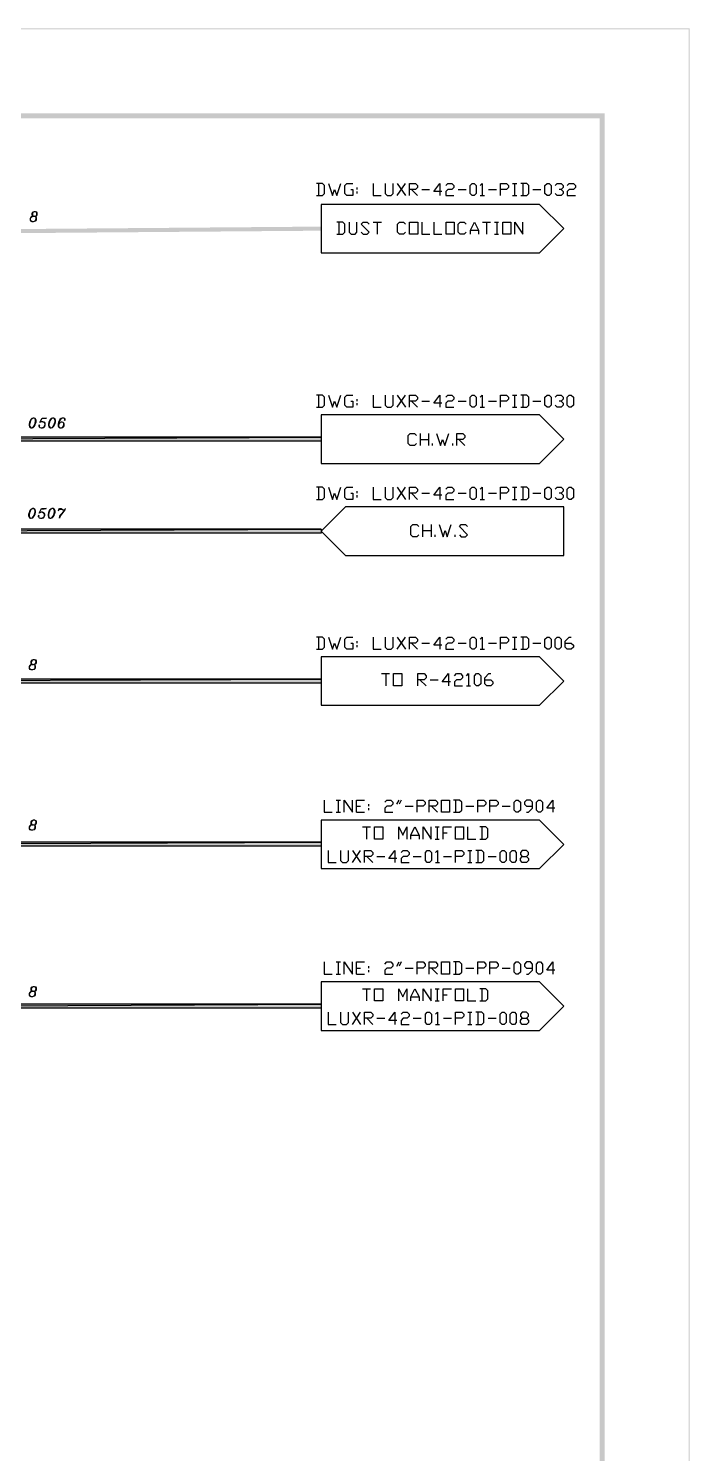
# Model space of a CAD drawing. Header units: inches. Extents: x 1 to 908, y 1 to 642.
# Drawn here: x 744.7 to 908.1, y 290 to 642.1 of the extents above; entities that cross this region are included whole.
import ezdxf

# ---------------------------------------------------------------- set-up
doc = ezdxf.new("R2010")
doc.units = ezdxf.units.IN
doc.header["$MEASUREMENT"] = 0
doc.layers.add('PDF_Geometry', color=7, linetype='Continuous')
doc.layers.add('PDF_Solid Fills', color=30, linetype='Continuous')

msp = doc.modelspace()

# ---------------------------------------------------------------- hatches: boundary and pattern name
at = {"layer": 'PDF_Solid Fills', "transparency": 33554559}
h = msp.add_hatch(color=7, dxfattribs=at)
h.paths.add_polyline_path([(0.77, 642.15), (0.96, 641.95), (908.12, 642.15)])
h.paths.add_polyline_path([(0.96, 641.95), (908.12, 642.15), (908.12, 641.95)])
h = msp.add_hatch(color=7, dxfattribs=at)
h.paths.add_polyline_path([(907.93, 642.15), (907.93, 0.73), (908.12, 642.15)])
h.paths.add_polyline_path([(907.93, 0.73), (908.12, 642.15), (908.12, 0.54)])
h = msp.add_hatch(color=7, dxfattribs=at)
h.paths.add_polyline_path([(886.53, 21.48), (886.53, 22.77), (21.7, 21.48)])
h.paths.add_polyline_path([(886.53, 22.77), (21.7, 21.48), (23, 22.77)])
h.paths.add_polyline_path([(21.7, 21.48), (23, 22.77), (21.7, 621.21)])
h.paths.add_polyline_path([(23, 22.77), (21.7, 621.21), (23, 619.92)])
h.paths.add_polyline_path([(21.7, 621.21), (23, 619.92), (887.18, 621.21)])
h.paths.add_polyline_path([(23, 619.92), (887.18, 621.21), (885.89, 619.92)])
h.paths.add_polyline_path([(887.18, 621.21), (885.89, 619.92), (887.18, 22.12)])
h.paths.add_polyline_path([(885.89, 619.92), (887.18, 22.12), (885.89, 22.12)])
h = msp.add_hatch(color=40, dxfattribs=at)
h.paths.add_polyline_path([(405.5, 589.85), (405.53, 588.85), (817.02, 593.19)])
h.paths.add_polyline_path([(405.53, 588.85), (817.02, 593.19), (817.02, 592.18)])
h = msp.add_hatch(color=40, dxfattribs=at)
h.paths.add_polyline_path([(603.06, 541.18), (603.06, 540.18), (817.06, 541.18)])
h.paths.add_polyline_path([(603.06, 540.18), (817.06, 541.18), (817.06, 540.18)])
h = msp.add_hatch(color=40, dxfattribs=at)
h.paths.add_polyline_path([(599.04, 518.4), (599.04, 517.4), (817.06, 518.4)])
h.paths.add_polyline_path([(599.04, 517.4), (817.06, 518.4), (817.06, 517.4)])
h = msp.add_hatch(color=256, dxfattribs=at)
h.paths.add_polyline_path([(549.18, 481.38), (549.18, 480.38), (817.06, 481.38)])
h.paths.add_polyline_path([(549.18, 480.38), (817.06, 481.38), (817.06, 480.38)])
h = msp.add_hatch(color=256, dxfattribs=at)
h.paths.add_polyline_path([(589.17, 441.03), (589.17, 440.03), (817.06, 441.03)])
h.paths.add_polyline_path([(589.17, 440.03), (817.06, 441.03), (817.06, 440.03)])
h = msp.add_hatch(color=256, dxfattribs=at)
h.paths.add_polyline_path([(629.17, 401.03), (629.17, 400.03), (817.06, 401.03)])
h.paths.add_polyline_path([(629.17, 400.03), (817.06, 401.03), (817.06, 400.03)])

# ---------------------------------------------------------------- linework, layer by layer
at = {"layer": 'PDF_Geometry', "lineweight": 25}
for points in [[(815.89, 600.86), (817.41, 600.86), (817.9, 601.34), (817.9, 603.35), (817.41, 603.87), (815.89, 603.87)], [(816.41, 603.87), (816.41, 600.86)], [(818.9, 603.87), (819.9, 600.86), (820.39, 602.35), (820.91, 600.86), (821.91, 603.87)], [(824.4, 602.35), (824.89, 602.35), (824.89, 600.86), (823.4, 600.86), (822.91, 601.34), (822.91, 603.35), (823.4, 603.87), (824.89, 603.87)], [(825.89, 602.86), (825.89, 602.35)], [(829.9, 603.87), (829.9, 600.86), (831.91, 600.86)], [(832.91, 603.87), (832.91, 601.34), (833.4, 600.86), (834.4, 600.86), (834.89, 601.34), (834.89, 603.87)], [(835.89, 600.86), (837.9, 603.87)], [(835.89, 603.87), (837.9, 600.86)], [(838.9, 600.86), (838.9, 603.87), (840.39, 603.87), (840.91, 603.35), (840.91, 602.86), (840.39, 602.35), (838.9, 602.35)], [(839.39, 602.35), (840.91, 600.86)], [(841.91, 602.35), (843.88, 602.35)], [(846.89, 601.86), (844.89, 601.86), (846.41, 603.87), (846.41, 600.86)], [(847.9, 603.35), (848.41, 603.87), (849.39, 603.87), (849.9, 603.35), (849.9, 602.86), (849.39, 602.35), (848.41, 602.35), (847.9, 601.86), (847.9, 600.86), (849.9, 600.86)], [(850.91, 602.35), (852.91, 602.35)], [(854.4, 600.86), (853.92, 601.34), (853.92, 603.35), (854.4, 603.87), (854.89, 603.87), (855.4, 603.35), (855.4, 601.34), (854.89, 600.86), (854.4, 600.86)], [(856.41, 603.35), (856.89, 603.87), (856.89, 600.86)], [(858.41, 602.35), (860.39, 602.35)], [(861.39, 600.86), (861.39, 603.87), (862.91, 603.87), (863.4, 603.35), (863.4, 602.86), (862.91, 602.35), (861.39, 602.35)], [(864.4, 603.87), (865.4, 603.87)], [(864.89, 603.87), (864.89, 600.86)], [(866.41, 600.86), (867.9, 600.86), (868.41, 601.34), (868.41, 603.35), (867.9, 603.87), (866.41, 603.87)], [(866.89, 603.87), (866.89, 600.86)], [(869.42, 602.35), (871.39, 602.35)], [(872.91, 600.86), (872.39, 601.34), (872.39, 603.35), (872.91, 603.87), (873.4, 603.87), (873.91, 603.35), (873.91, 601.34), (873.4, 600.86), (872.91, 600.86)], [(874.89, 603.35), (875.4, 603.87), (876.41, 603.87), (876.89, 603.35), (876.89, 602.86), (876.41, 602.35), (875.89, 602.35)], [(876.41, 602.35), (876.89, 601.86), (876.89, 601.34), (876.41, 600.86), (875.4, 600.86), (874.89, 601.34)], [(877.89, 603.35), (878.41, 603.87), (879.42, 603.87), (879.9, 603.35), (879.9, 602.86), (879.42, 602.35), (878.41, 602.35), (877.89, 601.86), (877.89, 600.86), (879.9, 600.86)], [(825.89, 601.86), (825.89, 601.34)], [(856.41, 600.86), (857.41, 600.86)], [(864.4, 600.86), (865.4, 600.86)], [(745.54, 594.48), (745.31, 594.58), (745.18, 594.81), (745.18, 595.16), (745.31, 595.39), (745.54, 595.61), (745.9, 595.74), (745.41, 595.61), (745.18, 595.39), (745.09, 595.16), (745.09, 594.81), (745.18, 594.58), (745.54, 594.48), (745.99, 594.48), (746.45, 594.58), (746.58, 594.71), (746.67, 594.94), (746.67, 595.26), (746.58, 595.49), (746.45, 595.61), (746.22, 595.74), (746.58, 595.84), (746.67, 595.97), (746.8, 596.2), (746.8, 596.52), (746.67, 596.75), (746.45, 596.88)], [(746.12, 596.88), (745.77, 596.75), (745.67, 596.65), (745.54, 596.42), (745.54, 596.07), (745.67, 595.84), (745.9, 595.74), (746.22, 595.74), (746.67, 595.84), (746.8, 595.97), (746.9, 596.2), (746.9, 596.52), (746.8, 596.75), (746.45, 596.88), (746.12, 596.88), (745.9, 596.75), (745.77, 596.65), (745.67, 596.42), (745.67, 596.07), (745.77, 595.84), (745.9, 595.74)], [(745.99, 594.48), (746.35, 594.58), (746.45, 594.71), (746.58, 594.94), (746.58, 595.39)], [(820.94, 591.31), (822.43, 591.31), (822.95, 591.83), (822.95, 593.8), (822.43, 594.32), (820.94, 594.32)], [(821.43, 594.32), (821.43, 591.31)], [(823.95, 594.32), (823.95, 591.83), (824.44, 591.31), (825.44, 591.31), (825.92, 591.83), (825.92, 594.32)], [(826.93, 591.83), (827.44, 591.31), (828.45, 591.31), (828.93, 591.83), (826.93, 593.8), (827.44, 594.32), (828.45, 594.32), (828.93, 593.8)], [(829.94, 594.32), (831.94, 594.32)], [(830.94, 594.32), (830.94, 591.31)], [(837.93, 591.83), (837.44, 591.31), (836.44, 591.31), (835.96, 591.83), (835.96, 593.8), (836.44, 594.32), (837.44, 594.32), (837.93, 593.8)], [(838.93, 591.31), (838.93, 594.32), (840.94, 594.32), (840.94, 591.31), (838.93, 591.31)], [(841.94, 594.32), (841.94, 591.31), (843.95, 591.31)], [(844.95, 594.32), (844.95, 591.31), (846.93, 591.31)], [(847.93, 591.31), (847.93, 594.32), (849.94, 594.32), (849.94, 591.31), (847.93, 591.31)], [(852.94, 591.83), (852.43, 591.31), (851.46, 591.31), (850.94, 591.83), (850.94, 593.8), (851.46, 594.32), (852.43, 594.32), (852.94, 593.8)], [(853.95, 591.31), (853.95, 592.31), (854.95, 594.32), (855.95, 592.31), (855.95, 591.31)], [(853.95, 592.31), (855.95, 592.31)], [(856.92, 594.32), (858.93, 594.32)], [(857.93, 594.32), (857.93, 591.31)], [(859.93, 594.32), (860.94, 594.32)], [(860.45, 594.32), (860.45, 591.31)], [(861.94, 591.31), (861.94, 594.32), (863.95, 594.32), (863.95, 591.31), (861.94, 591.31)], [(864.95, 591.31), (864.95, 594.32), (866.92, 591.31), (866.92, 594.32)], [(859.93, 591.31), (860.94, 591.31)], [(815.89, 548.56), (817.41, 548.56), (817.9, 549.05), (817.9, 551.05), (817.41, 551.54), (815.89, 551.54)], [(816.41, 551.54), (816.41, 548.56)], [(818.9, 551.54), (819.9, 548.56), (820.39, 550.05), (820.91, 548.56), (821.91, 551.54)], [(824.4, 550.05), (824.89, 550.05), (824.89, 548.56), (823.4, 548.56), (822.91, 549.05), (822.91, 551.05), (823.4, 551.54), (824.89, 551.54)], [(825.89, 550.57), (825.89, 550.05)], [(825.89, 549.57), (825.89, 549.05)], [(829.9, 551.54), (829.9, 548.56), (831.91, 548.56)], [(832.91, 551.54), (832.91, 549.05), (833.4, 548.56), (834.4, 548.56), (834.89, 549.05), (834.89, 551.54)], [(835.89, 548.56), (837.9, 551.54)], [(835.89, 551.54), (837.9, 548.56)], [(838.9, 548.56), (838.9, 551.54), (840.39, 551.54), (840.91, 551.05), (840.91, 550.57), (840.39, 550.05), (838.9, 550.05)], [(839.39, 550.05), (840.91, 548.56)], [(841.91, 550.05), (843.88, 550.05)], [(846.89, 549.57), (844.89, 549.57), (846.41, 551.54), (846.41, 548.56)], [(847.9, 551.05), (848.41, 551.54), (849.39, 551.54), (849.9, 551.05), (849.9, 550.57), (849.39, 550.05), (848.41, 550.05), (847.9, 549.57), (847.9, 548.56), (849.9, 548.56)], [(850.91, 550.05), (852.91, 550.05)], [(854.4, 548.56), (853.92, 549.05), (853.92, 551.05), (854.4, 551.54), (854.89, 551.54), (855.4, 551.05), (855.4, 549.05), (854.89, 548.56), (854.4, 548.56)], [(856.41, 551.05), (856.89, 551.54), (856.89, 548.56)], [(858.41, 550.05), (860.39, 550.05)], [(861.39, 548.56), (861.39, 551.54), (862.91, 551.54), (863.4, 551.05), (863.4, 550.57), (862.91, 550.05), (861.39, 550.05)], [(864.4, 551.54), (865.4, 551.54)], [(864.89, 551.54), (864.89, 548.56)], [(866.41, 548.56), (867.9, 548.56), (868.41, 549.05), (868.41, 551.05), (867.9, 551.54), (866.41, 551.54)], [(866.89, 551.54), (866.89, 548.56)], [(869.42, 550.05), (871.39, 550.05)], [(872.91, 548.56), (872.39, 549.05), (872.39, 551.05), (872.91, 551.54), (873.4, 551.54), (873.91, 551.05), (873.91, 549.05), (873.4, 548.56), (872.91, 548.56)], [(874.89, 551.05), (875.4, 551.54), (876.41, 551.54), (876.89, 551.05), (876.89, 550.57), (876.41, 550.05), (875.89, 550.05)], [(876.41, 550.05), (876.89, 549.57), (876.89, 549.05), (876.41, 548.56), (875.4, 548.56), (874.89, 549.05)], [(878.41, 548.56), (877.89, 549.05), (877.89, 551.05), (878.41, 551.54), (878.9, 551.54), (879.42, 551.05), (879.42, 549.05), (878.9, 548.56), (878.41, 548.56)], [(745.9, 545.88), (745.54, 545.75), (745.31, 545.52), (745.09, 545.2), (744.96, 544.84), (744.86, 544.39), (744.86, 544.03), (744.96, 543.71), (745.09, 543.58), (745.31, 543.48), (745.54, 543.48), (745.9, 543.58), (746.12, 543.81), (746.35, 544.16), (746.45, 544.52), (746.58, 544.97), (746.58, 545.29), (746.45, 545.65), (746.35, 545.75), (746.12, 545.88), (745.9, 545.88), (745.67, 545.75), (745.41, 545.52), (745.18, 545.2), (745.09, 544.84), (744.96, 544.39), (744.96, 544.03), (745.09, 543.71), (745.31, 543.48)], [(747.39, 543.94), (747.48, 544.03), (747.39, 544.16), (747.26, 544.03), (747.26, 543.94), (747.39, 543.71), (747.48, 543.58), (747.84, 543.48), (748.16, 543.48), (748.52, 543.58), (748.74, 543.81), (748.84, 544.16), (748.84, 544.52), (748.74, 544.74), (748.61, 544.84), (748.29, 544.97), (747.94, 544.97), (747.61, 544.84), (747.48, 544.74), (748.06, 545.88), (749.2, 545.88), (748.61, 545.75), (748.06, 545.75)], [(750.69, 545.88), (750.33, 545.75), (750.1, 545.52), (749.88, 545.2), (749.78, 544.84), (749.65, 544.39), (749.65, 544.03), (749.78, 543.71), (749.88, 543.58), (750.1, 543.48), (750.33, 543.48), (750.69, 543.58), (750.91, 543.81), (751.14, 544.16), (751.27, 544.52), (751.37, 544.97), (751.37, 545.29), (751.27, 545.65), (751.14, 545.75), (750.91, 545.88), (750.69, 545.88), (750.46, 545.75), (750.23, 545.52), (750.01, 545.2), (749.88, 544.84), (749.78, 544.39), (749.78, 544.03), (749.88, 543.71), (750.1, 543.48)], [(750.33, 543.48), (750.56, 543.58), (750.78, 543.81), (751.04, 544.16), (751.14, 544.52), (751.27, 544.97), (751.27, 545.29), (751.14, 545.65), (750.91, 545.88)], [(753.66, 545.52), (753.53, 545.42), (753.66, 545.29), (753.76, 545.42), (753.76, 545.52), (753.66, 545.75), (753.44, 545.88), (753.08, 545.88), (752.76, 545.75), (752.5, 545.52), (752.27, 545.2), (752.17, 544.84), (752.04, 544.39), (752.04, 543.94), (752.17, 543.71), (752.27, 543.58), (752.5, 543.48), (752.85, 543.48), (753.21, 543.58), (753.44, 543.81), (753.53, 544.03), (753.53, 544.39), (753.44, 544.61), (753.31, 544.74), (753.08, 544.84), (752.76, 544.84), (752.5, 544.74), (752.27, 544.52), (752.17, 544.26)], [(753.08, 545.88), (752.85, 545.75), (752.63, 545.52), (752.4, 545.2), (752.27, 544.84), (752.17, 544.39), (752.17, 543.81), (752.27, 543.58)], [(856.41, 548.56), (857.41, 548.56)], [(864.4, 548.56), (865.4, 548.56)], [(748.29, 544.97), (748.52, 544.84), (748.61, 544.74), (748.74, 544.52), (748.74, 544.16), (748.61, 543.81), (748.39, 543.58), (748.16, 543.48)], [(752.85, 543.48), (753.08, 543.58), (753.31, 543.81), (753.44, 544.03), (753.44, 544.52)], [(840.62, 539.57), (840.1, 539.05), (839.09, 539.05), (838.61, 539.57), (838.61, 541.54), (839.09, 542.06), (840.1, 542.06), (840.62, 541.54)], [(841.59, 539.05), (841.59, 542.06)], [(841.59, 540.54), (843.59, 540.54)], [(843.59, 542.06), (843.59, 539.05)], [(844.6, 539.05), (844.6, 539.57)], [(845.6, 542.06), (846.6, 539.05), (847.09, 540.54), (847.61, 539.05), (848.61, 542.06)], [(849.61, 539.05), (849.61, 539.57)], [(850.61, 539.05), (850.61, 542.06), (852.1, 542.06), (852.59, 541.54), (852.59, 541.06), (852.1, 540.54), (850.61, 540.54)], [(851.1, 540.54), (852.59, 539.05)], [(815.89, 525.78), (817.41, 525.78), (817.9, 526.27), (817.9, 528.27), (817.41, 528.79), (815.89, 528.79)], [(816.41, 528.79), (816.41, 525.78)], [(818.9, 528.79), (819.9, 525.78), (820.39, 527.27), (820.91, 525.78), (821.91, 528.79)], [(824.4, 527.27), (824.89, 527.27), (824.89, 525.78), (823.4, 525.78), (822.91, 526.27), (822.91, 528.27), (823.4, 528.79), (824.89, 528.79)], [(829.9, 528.79), (829.9, 525.78), (831.91, 525.78)], [(832.91, 528.79), (832.91, 526.27), (833.4, 525.78), (834.4, 525.78), (834.89, 526.27), (834.89, 528.79)], [(835.89, 525.78), (837.9, 528.79)], [(835.89, 528.79), (837.9, 525.78)], [(838.9, 525.78), (838.9, 528.79), (840.39, 528.79), (840.91, 528.27), (840.91, 527.79), (840.39, 527.27), (838.9, 527.27)], [(846.89, 526.78), (844.89, 526.78), (846.41, 528.79), (846.41, 525.78)], [(847.9, 528.27), (848.41, 528.79), (849.39, 528.79), (849.9, 528.27), (849.9, 527.79), (849.39, 527.27), (848.41, 527.27), (847.9, 526.78), (847.9, 525.78), (849.9, 525.78)], [(854.4, 525.78), (853.92, 526.27), (853.92, 528.27), (854.4, 528.79), (854.89, 528.79), (855.4, 528.27), (855.4, 526.27), (854.89, 525.78), (854.4, 525.78)], [(856.41, 528.27), (856.89, 528.79), (856.89, 525.78)], [(861.39, 525.78), (861.39, 528.79), (862.91, 528.79), (863.4, 528.27), (863.4, 527.79), (862.91, 527.27), (861.39, 527.27)], [(864.4, 528.79), (865.4, 528.79)], [(864.89, 528.79), (864.89, 525.78)], [(866.41, 525.78), (867.9, 525.78), (868.41, 526.27), (868.41, 528.27), (867.9, 528.79), (866.41, 528.79)], [(866.89, 528.79), (866.89, 525.78)], [(872.91, 525.78), (872.39, 526.27), (872.39, 528.27), (872.91, 528.79), (873.4, 528.79), (873.91, 528.27), (873.91, 526.27), (873.4, 525.78), (872.91, 525.78)], [(874.89, 528.27), (875.4, 528.79), (876.41, 528.79), (876.89, 528.27), (876.89, 527.79), (876.41, 527.27), (875.89, 527.27)], [(878.41, 525.78), (877.89, 526.27), (877.89, 528.27), (878.41, 528.79), (878.9, 528.79), (879.42, 528.27), (879.42, 526.27), (878.9, 525.78), (878.41, 525.78)], [(825.89, 527.79), (825.89, 527.27)], [(825.89, 526.78), (825.89, 526.27)], [(839.39, 527.27), (840.91, 525.78)], [(841.91, 527.27), (843.88, 527.27)], [(850.91, 527.27), (852.91, 527.27)], [(856.41, 525.78), (857.41, 525.78)], [(858.41, 527.27), (860.39, 527.27)], [(864.4, 525.78), (865.4, 525.78)], [(869.42, 527.27), (871.39, 527.27)], [(876.41, 527.27), (876.89, 526.78), (876.89, 526.27), (876.41, 525.78), (875.4, 525.78), (874.89, 526.27)], [(745.77, 523.52), (745.41, 523.39), (745.18, 523.16), (744.96, 522.84), (744.86, 522.48), (744.73, 522.03), (744.73, 521.67), (744.86, 521.35), (744.96, 521.22), (745.18, 521.12), (745.41, 521.12), (745.77, 521.22), (745.99, 521.44), (746.22, 521.8), (746.35, 522.16), (746.45, 522.61), (746.45, 522.93), (746.35, 523.29), (746.22, 523.39), (745.99, 523.52), (745.77, 523.52), (745.54, 523.39), (745.31, 523.16), (745.09, 522.84), (744.96, 522.48), (744.86, 522.03), (744.86, 521.67), (744.96, 521.35), (745.18, 521.12)], [(745.41, 521.12), (745.67, 521.22), (745.9, 521.44), (746.12, 521.8), (746.22, 522.16), (746.35, 522.61), (746.35, 522.93), (746.22, 523.29), (745.99, 523.52)], [(747.26, 521.57), (747.39, 521.67), (747.26, 521.8), (747.13, 521.67), (747.13, 521.57), (747.26, 521.35), (747.39, 521.22), (747.71, 521.12), (748.06, 521.12), (748.39, 521.22), (748.61, 521.44), (748.74, 521.8), (748.74, 522.16), (748.61, 522.38), (748.52, 522.48), (748.16, 522.61), (747.84, 522.61), (747.48, 522.48), (747.39, 522.38), (747.94, 523.52), (749.1, 523.52), (748.52, 523.39), (747.94, 523.39)], [(748.16, 522.61), (748.39, 522.48), (748.52, 522.38), (748.61, 522.16), (748.61, 521.8), (748.52, 521.44), (748.29, 521.22), (748.06, 521.12)], [(750.56, 523.52), (750.23, 523.39), (750.01, 523.16), (749.78, 522.84), (749.65, 522.48), (749.55, 522.03), (749.55, 521.67), (749.65, 521.35), (749.78, 521.22), (750.01, 521.12), (750.23, 521.12), (750.56, 521.22), (750.78, 521.44), (751.04, 521.8), (751.14, 522.16), (751.27, 522.61), (751.27, 522.93), (751.14, 523.29), (751.04, 523.39), (750.78, 523.52), (750.56, 523.52), (750.33, 523.39), (750.1, 523.16), (749.88, 522.84), (749.78, 522.48), (749.65, 522.03), (749.65, 521.67), (749.78, 521.35), (750.01, 521.12)], [(752.27, 523.52), (752.04, 522.84)], [(752.17, 523.16), (752.5, 523.52), (752.76, 523.52), (753.31, 523.16)], [(752.27, 523.29), (752.5, 523.39), (752.76, 523.39), (753.31, 523.16), (753.53, 523.16), (753.66, 523.29)], [(753.44, 522.84), (752.76, 522.16), (752.5, 521.8), (752.4, 521.57), (752.27, 521.12)], [(753.76, 523.52), (753.66, 523.16), (753.44, 522.84), (752.85, 522.16), (752.63, 521.8), (752.5, 521.57), (752.4, 521.12)], [(841.23, 517.04), (840.71, 516.53), (839.74, 516.53), (839.22, 517.04), (839.22, 519.05), (839.74, 519.54), (840.71, 519.54), (841.23, 519.05)], [(842.23, 516.53), (842.23, 519.54)], [(842.23, 518.05), (844.24, 518.05)], [(844.24, 519.54), (844.24, 516.53)], [(846.21, 519.54), (847.22, 516.53), (847.73, 518.05), (848.22, 516.53), (849.22, 519.54)], [(851.23, 517.04), (851.71, 516.53), (852.72, 516.53), (853.24, 517.04), (851.23, 519.05), (851.71, 519.54), (852.72, 519.54), (853.24, 519.05)], [(845.24, 516.53), (845.24, 517.04)], [(850.23, 516.53), (850.23, 517.04)], [(815.89, 488.73), (817.41, 488.73), (817.9, 489.25), (817.9, 491.25), (817.41, 491.74), (815.89, 491.74)], [(816.41, 491.74), (816.41, 488.73)], [(818.9, 491.74), (819.9, 488.73), (820.39, 490.25), (820.91, 488.73), (821.91, 491.74)], [(824.4, 490.25), (824.89, 490.25), (824.89, 488.73), (823.4, 488.73), (822.91, 489.25), (822.91, 491.25), (823.4, 491.74), (824.89, 491.74)], [(825.89, 490.73), (825.89, 490.25)], [(825.89, 489.73), (825.89, 489.25)], [(829.9, 491.74), (829.9, 488.73), (831.91, 488.73)], [(832.91, 491.74), (832.91, 489.25), (833.4, 488.73), (834.4, 488.73), (834.89, 489.25), (834.89, 491.74)], [(835.89, 488.73), (837.9, 491.74)], [(835.89, 491.74), (837.9, 488.73)], [(838.9, 488.73), (838.9, 491.74), (840.39, 491.74), (840.91, 491.25), (840.91, 490.73), (840.39, 490.25), (838.9, 490.25)], [(839.39, 490.25), (840.91, 488.73)], [(841.91, 490.25), (843.88, 490.25)], [(846.89, 489.73), (844.89, 489.73), (846.41, 491.74), (846.41, 488.73)], [(847.9, 491.25), (848.41, 491.74), (849.39, 491.74), (849.9, 491.25), (849.9, 490.73), (849.39, 490.25), (848.41, 490.25), (847.9, 489.73), (847.9, 488.73), (849.9, 488.73)], [(850.91, 490.25), (852.91, 490.25)], [(854.4, 488.73), (853.92, 489.25), (853.92, 491.25), (854.4, 491.74), (854.89, 491.74), (855.4, 491.25), (855.4, 489.25), (854.89, 488.73), (854.4, 488.73)], [(856.41, 491.25), (856.89, 491.74), (856.89, 488.73)], [(858.41, 490.25), (860.39, 490.25)], [(861.39, 488.73), (861.39, 491.74), (862.91, 491.74), (863.4, 491.25), (863.4, 490.73), (862.91, 490.25), (861.39, 490.25)], [(864.4, 491.74), (865.4, 491.74)], [(864.89, 491.74), (864.89, 488.73)], [(866.41, 488.73), (867.9, 488.73), (868.41, 489.25), (868.41, 491.25), (867.9, 491.74), (866.41, 491.74)], [(866.89, 491.74), (866.89, 488.73)], [(869.42, 490.25), (871.39, 490.25)], [(872.91, 488.73), (872.39, 489.25), (872.39, 491.25), (872.91, 491.74), (873.4, 491.74), (873.91, 491.25), (873.91, 489.25), (873.4, 488.73), (872.91, 488.73)], [(875.4, 488.73), (874.89, 489.25), (874.89, 491.25), (875.4, 491.74), (875.89, 491.74), (876.41, 491.25), (876.41, 489.25), (875.89, 488.73), (875.4, 488.73)], [(877.41, 490.25), (878.9, 490.25), (879.42, 489.73), (879.42, 489.25), (878.9, 488.73), (877.89, 488.73), (877.41, 489.25), (877.41, 490.73), (878.41, 491.74), (878.9, 491.74)], [(745.31, 483.71), (745.09, 483.84), (744.96, 484.07), (744.96, 484.39), (745.09, 484.65), (745.31, 484.88), (745.67, 484.97), (745.18, 484.88), (744.96, 484.65), (744.86, 484.39), (744.86, 484.07), (744.96, 483.84), (745.31, 483.71), (745.77, 483.71), (746.22, 483.84), (746.35, 483.94), (746.45, 484.17), (746.45, 484.52), (746.35, 484.75), (746.22, 484.88), (745.99, 484.97), (746.35, 485.1), (746.45, 485.2), (746.58, 485.43), (746.58, 485.78), (746.45, 486.01), (746.22, 486.11)], [(745.9, 486.11), (745.54, 486.01), (745.41, 485.88), (745.31, 485.65), (745.31, 485.33), (745.41, 485.1), (745.67, 484.97), (745.99, 484.97), (746.45, 485.1), (746.58, 485.2), (746.67, 485.43), (746.67, 485.78), (746.58, 486.01), (746.22, 486.11), (745.9, 486.11), (745.67, 486.01), (745.54, 485.88), (745.41, 485.65), (745.41, 485.33), (745.54, 485.1), (745.67, 484.97)], [(856.41, 488.73), (857.41, 488.73)], [(864.4, 488.73), (865.4, 488.73)], [(745.77, 483.71), (746.12, 483.84), (746.22, 483.94), (746.35, 484.17), (746.35, 484.65)], [(832.01, 482.71), (833.98, 482.71)], [(833.01, 482.71), (833.01, 479.7)], [(834.98, 479.7), (834.98, 482.71), (836.99, 482.71), (836.99, 479.7), (834.98, 479.7)], [(841, 479.7), (841, 482.71), (842.49, 482.71), (843.01, 482.19), (843.01, 481.71), (842.49, 481.19), (841, 481.19)], [(849, 480.7), (846.99, 480.7), (848.51, 482.71), (848.51, 479.7)], [(850, 482.19), (850.49, 482.71), (851.49, 482.71), (852.01, 482.19), (852.01, 481.71), (851.49, 481.19), (850.49, 481.19), (850, 480.7), (850, 479.7), (852.01, 479.7)], [(853.01, 482.19), (853.49, 482.71), (853.49, 479.7)], [(855.5, 479.7), (854.98, 480.19), (854.98, 482.19), (855.5, 482.71), (855.99, 482.71), (856.5, 482.19), (856.5, 480.19), (855.99, 479.7), (855.5, 479.7)], [(857.51, 481.19), (859, 481.19), (859.48, 480.7), (859.48, 480.19), (859, 479.7), (857.99, 479.7), (857.51, 480.19), (857.51, 481.71), (858.51, 482.71), (859, 482.71)], [(841.49, 481.19), (843.01, 479.7)], [(843.98, 481.19), (845.99, 481.19)], [(853.01, 479.7), (854.01, 479.7)], [(817.8, 451.45), (817.8, 448.44), (819.81, 448.44)], [(820.81, 451.45), (821.81, 451.45)], [(821.3, 451.45), (821.3, 448.44)], [(822.78, 448.44), (822.78, 451.45), (824.79, 448.44), (824.79, 451.45)], [(825.79, 448.44), (825.79, 451.45), (827.8, 451.45)], [(832.78, 450.93), (833.3, 451.45), (834.31, 451.45), (834.79, 450.93), (834.79, 450.45), (834.31, 449.96), (833.3, 449.96), (832.78, 449.44), (832.78, 448.44), (834.79, 448.44)], [(835.79, 450.45), (836.31, 451.45)], [(836.8, 451.45), (836.31, 450.45)], [(840.81, 448.44), (840.81, 451.45), (842.3, 451.45), (842.78, 450.93), (842.78, 450.45), (842.3, 449.96), (840.81, 449.96)], [(843.79, 448.44), (843.79, 451.45), (845.31, 451.45), (845.79, 450.93), (845.79, 450.45), (845.31, 449.96), (843.79, 449.96)], [(846.8, 448.44), (846.8, 451.45), (848.8, 451.45), (848.8, 448.44), (846.8, 448.44)], [(849.81, 448.44), (851.29, 448.44), (851.81, 448.96), (851.81, 450.93), (851.29, 451.45), (849.81, 451.45)], [(850.29, 451.45), (850.29, 448.44)], [(855.79, 448.44), (855.79, 451.45), (857.31, 451.45), (857.8, 450.93), (857.8, 450.45), (857.31, 449.96), (855.79, 449.96)], [(858.8, 448.44), (858.8, 451.45), (860.29, 451.45), (860.81, 450.93), (860.81, 450.45), (860.29, 449.96), (858.8, 449.96)], [(865.31, 448.44), (864.79, 448.96), (864.79, 450.93), (865.31, 451.45), (865.79, 451.45), (866.31, 450.93), (866.31, 448.96), (865.79, 448.44), (865.31, 448.44)], [(867.8, 448.44), (868.28, 448.44), (869.29, 449.44), (869.29, 450.93), (868.8, 451.45), (867.8, 451.45), (867.31, 450.93), (867.31, 450.45), (867.8, 449.96), (869.29, 449.96)], [(870.81, 448.44), (870.29, 448.96), (870.29, 450.93), (870.81, 451.45), (871.29, 451.45), (871.81, 450.93), (871.81, 448.96), (871.29, 448.44), (870.81, 448.44)], [(874.79, 449.44), (872.81, 449.44), (874.3, 451.45), (874.3, 448.44)], [(820.81, 448.44), (821.81, 448.44)], [(825.79, 449.96), (826.8, 449.96)], [(825.79, 448.44), (827.8, 448.44)], [(828.8, 450.45), (828.8, 449.96)], [(828.8, 449.44), (828.8, 448.96)], [(837.8, 449.96), (839.81, 449.96)], [(844.3, 449.96), (845.79, 448.44)], [(852.82, 449.96), (854.79, 449.96)], [(861.81, 449.96), (863.79, 449.96)], [(745.31, 444.1), (745.09, 444.2), (744.96, 444.43), (744.96, 444.78), (745.09, 445.01), (745.31, 445.24), (745.67, 445.37), (745.18, 445.24), (744.96, 445.01), (744.86, 444.78), (744.86, 444.43), (744.96, 444.2), (745.31, 444.1), (745.77, 444.1), (746.22, 444.2), (746.35, 444.33), (746.45, 444.56), (746.45, 444.91), (746.35, 445.14), (746.22, 445.24), (745.99, 445.37), (746.35, 445.46), (746.45, 445.59), (746.58, 445.82), (746.58, 446.14), (746.45, 446.37), (746.22, 446.5)], [(745.9, 446.5), (745.54, 446.37), (745.41, 446.27), (745.31, 446.04), (745.31, 445.69), (745.41, 445.46), (745.67, 445.37), (745.99, 445.37), (746.45, 445.46), (746.58, 445.59), (746.67, 445.82), (746.67, 446.14), (746.58, 446.37), (746.22, 446.5), (745.9, 446.5), (745.67, 446.37), (745.54, 446.27), (745.41, 446.04), (745.41, 445.69), (745.54, 445.46), (745.67, 445.37)], [(745.77, 444.1), (746.12, 444.2), (746.22, 444.33), (746.35, 444.56), (746.35, 445.01)], [(827.25, 444.82), (829.26, 444.82)], [(828.25, 444.82), (828.25, 441.81)], [(830.26, 441.81), (830.26, 444.82), (832.27, 444.82), (832.27, 441.81), (830.26, 441.81)], [(836.25, 441.81), (836.25, 444.82), (837.25, 442.81), (838.25, 444.82), (838.25, 441.81)], [(839.26, 441.81), (839.26, 442.81), (840.26, 444.82), (841.26, 442.81), (841.26, 441.81)], [(842.27, 441.81), (842.27, 444.82), (844.27, 441.81), (844.27, 444.82)], [(845.28, 444.82), (846.25, 444.82)], [(845.76, 444.82), (845.76, 441.81)], [(847.25, 441.81), (847.25, 444.82), (849.26, 444.82)], [(850.26, 441.81), (850.26, 444.82), (852.27, 444.82), (852.27, 441.81), (850.26, 441.81)], [(853.27, 444.82), (853.27, 441.81), (855.27, 441.81)], [(856.25, 441.81), (857.77, 441.81), (858.25, 442.32), (858.25, 444.33), (857.77, 444.82), (856.25, 444.82)], [(856.76, 444.82), (856.76, 441.81)], [(839.26, 442.81), (841.26, 442.81)], [(845.28, 441.81), (846.25, 441.81)], [(847.25, 443.33), (848.25, 443.33)], [(818.8, 439.02), (818.8, 436.01), (820.81, 436.01)], [(821.81, 439.02), (821.81, 436.53), (822.3, 436.01), (823.3, 436.01), (823.82, 436.53), (823.82, 439.02)], [(824.79, 436.01), (826.8, 439.02)], [(824.79, 439.02), (826.8, 436.01)], [(827.8, 436.01), (827.8, 439.02), (829.32, 439.02), (829.81, 438.54), (829.81, 438.02), (829.32, 437.53), (827.8, 437.53)], [(828.32, 437.53), (829.81, 436.01)], [(830.81, 437.53), (832.82, 437.53)], [(835.79, 437.02), (833.82, 437.02), (835.31, 439.02), (835.31, 436.01)], [(836.8, 438.54), (837.31, 439.02), (838.32, 439.02), (838.8, 438.54), (838.8, 438.02), (838.32, 437.53), (837.31, 437.53), (836.8, 437.02), (836.8, 436.01), (838.8, 436.01)], [(839.81, 437.53), (841.81, 437.53)], [(843.3, 436.01), (842.82, 436.53), (842.82, 438.54), (843.3, 439.02), (843.82, 439.02), (844.3, 438.54), (844.3, 436.53), (843.82, 436.01), (843.3, 436.01)], [(845.31, 438.54), (845.79, 439.02), (845.79, 436.01)], [(847.31, 437.53), (849.32, 437.53)], [(850.29, 436.01), (850.29, 439.02), (851.81, 439.02), (852.3, 438.54), (852.3, 438.02), (851.81, 437.53), (850.29, 437.53)], [(853.3, 439.02), (854.3, 439.02)], [(853.82, 439.02), (853.82, 436.01)], [(855.31, 436.01), (856.8, 436.01), (857.31, 436.53), (857.31, 438.54), (856.8, 439.02), (855.31, 439.02)], [(855.79, 439.02), (855.79, 436.01)], [(858.32, 437.53), (860.32, 437.53)], [(861.81, 436.01), (861.29, 436.53), (861.29, 438.54), (861.81, 439.02), (862.3, 439.02), (862.81, 438.54), (862.81, 436.53), (862.3, 436.01), (861.81, 436.01)], [(864.3, 436.01), (863.82, 436.53), (863.82, 438.54), (864.3, 439.02), (864.82, 439.02), (865.31, 438.54), (865.31, 436.53), (864.82, 436.01), (864.3, 436.01)], [(867.8, 437.53), (868.32, 437.02), (868.32, 436.53), (867.8, 436.01), (866.79, 436.01), (866.31, 436.53), (866.31, 437.02), (866.79, 437.53), (867.8, 437.53), (868.32, 438.02), (868.32, 438.54), (867.8, 439.02), (866.79, 439.02), (866.31, 438.54), (866.31, 438.02), (866.79, 437.53)], [(845.31, 436.01), (846.31, 436.01)], [(853.3, 436.01), (854.3, 436.01)], [(817.8, 411.45), (817.8, 408.44), (819.81, 408.44)], [(820.81, 411.45), (821.81, 411.45)], [(821.3, 411.45), (821.3, 408.44)], [(822.78, 408.44), (822.78, 411.45), (824.79, 408.44), (824.79, 411.45)], [(825.79, 408.44), (825.79, 411.45), (827.8, 411.45)], [(825.79, 409.93), (826.8, 409.93)], [(828.8, 410.45), (828.8, 409.93)], [(828.8, 409.45), (828.8, 408.96)], [(832.78, 410.93), (833.3, 411.45), (834.31, 411.45), (834.79, 410.93), (834.79, 410.45), (834.31, 409.93), (833.3, 409.93), (832.78, 409.45), (832.78, 408.44), (834.79, 408.44)], [(835.79, 410.45), (836.31, 411.45)], [(836.8, 411.45), (836.31, 410.45)], [(837.8, 409.93), (839.81, 409.93)], [(840.81, 408.44), (840.81, 411.45), (842.3, 411.45), (842.78, 410.93), (842.78, 410.45), (842.3, 409.93), (840.81, 409.93)], [(843.79, 408.44), (843.79, 411.45), (845.31, 411.45), (845.79, 410.93), (845.79, 410.45), (845.31, 409.93), (843.79, 409.93)], [(844.3, 409.93), (845.79, 408.44)], [(846.8, 408.44), (846.8, 411.45), (848.8, 411.45), (848.8, 408.44), (846.8, 408.44)], [(849.81, 408.44), (851.29, 408.44), (851.81, 408.96), (851.81, 410.93), (851.29, 411.45), (849.81, 411.45)], [(850.29, 411.45), (850.29, 408.44)], [(852.82, 409.93), (854.79, 409.93)], [(855.79, 408.44), (855.79, 411.45), (857.31, 411.45), (857.8, 410.93), (857.8, 410.45), (857.31, 409.93), (855.79, 409.93)], [(858.8, 408.44), (858.8, 411.45), (860.29, 411.45), (860.81, 410.93), (860.81, 410.45), (860.29, 409.93), (858.8, 409.93)], [(861.81, 409.93), (863.79, 409.93)], [(865.31, 408.44), (864.79, 408.96), (864.79, 410.93), (865.31, 411.45), (865.79, 411.45), (866.31, 410.93), (866.31, 408.96), (865.79, 408.44), (865.31, 408.44)], [(867.8, 408.44), (868.28, 408.44), (869.29, 409.45), (869.29, 410.93), (868.8, 411.45), (867.8, 411.45), (867.31, 410.93), (867.31, 410.45), (867.8, 409.93), (869.29, 409.93)], [(870.81, 408.44), (870.29, 408.96), (870.29, 410.93), (870.81, 411.45), (871.29, 411.45), (871.81, 410.93), (871.81, 408.96), (871.29, 408.44), (870.81, 408.44)], [(874.79, 409.45), (872.81, 409.45), (874.3, 411.45), (874.3, 408.44)], [(745.31, 402.94), (745.09, 403.04), (744.96, 403.3), (744.96, 403.62), (745.09, 403.85), (745.31, 404.07), (745.67, 404.2), (745.18, 404.07), (744.96, 403.85), (744.86, 403.62), (744.86, 403.3), (744.96, 403.04), (745.31, 402.94), (745.77, 402.94), (746.22, 403.04), (746.35, 403.17), (746.45, 403.39), (746.45, 403.75), (746.35, 403.98), (746.22, 404.07), (745.99, 404.2), (746.35, 404.3), (746.45, 404.43), (746.58, 404.66), (746.58, 405.01), (746.45, 405.24), (746.22, 405.34)], [(745.9, 405.34), (745.54, 405.24), (745.41, 405.11), (745.31, 404.88), (745.31, 404.53), (745.41, 404.3), (745.67, 404.2), (745.99, 404.2), (746.45, 404.3), (746.58, 404.43), (746.67, 404.66), (746.67, 405.01), (746.58, 405.24), (746.22, 405.34), (745.9, 405.34), (745.67, 405.24), (745.54, 405.11), (745.41, 404.88), (745.41, 404.53), (745.54, 404.3), (745.67, 404.2)], [(820.81, 408.44), (821.81, 408.44)], [(825.79, 408.44), (827.8, 408.44)], [(745.77, 402.94), (746.12, 403.04), (746.22, 403.17), (746.35, 403.39), (746.35, 403.85)], [(827.25, 404.82), (829.26, 404.82)], [(828.25, 404.82), (828.25, 401.81)], [(830.26, 401.81), (830.26, 404.82), (832.27, 404.82), (832.27, 401.81), (830.26, 401.81)], [(836.25, 401.81), (836.25, 404.82), (837.25, 402.81), (838.25, 404.82), (838.25, 401.81)], [(839.26, 401.81), (839.26, 402.81), (840.26, 404.82), (841.26, 402.81), (841.26, 401.81)], [(839.26, 402.81), (841.26, 402.81)], [(842.27, 401.81), (842.27, 404.82), (844.27, 401.81), (844.27, 404.82)], [(845.28, 404.82), (846.25, 404.82)], [(845.28, 401.81), (846.25, 401.81)], [(845.76, 404.82), (845.76, 401.81)], [(847.25, 401.81), (847.25, 404.82), (849.26, 404.82)], [(847.25, 403.33), (848.25, 403.33)], [(850.26, 401.81), (850.26, 404.82), (852.27, 404.82), (852.27, 401.81), (850.26, 401.81)], [(853.27, 404.82), (853.27, 401.81), (855.27, 401.81)], [(856.25, 401.81), (857.77, 401.81), (858.25, 402.33), (858.25, 404.3), (857.77, 404.82), (856.25, 404.82)], [(856.76, 404.82), (856.76, 401.81)], [(818.8, 399.03), (818.8, 396.02), (820.81, 396.02)], [(821.81, 399.03), (821.81, 396.53), (822.3, 396.02), (823.3, 396.02), (823.82, 396.53), (823.82, 399.03)], [(824.79, 396.02), (826.8, 399.03)], [(824.79, 399.03), (826.8, 396.02)], [(827.8, 396.02), (827.8, 399.03), (829.32, 399.03), (829.81, 398.54), (829.81, 398.02), (829.32, 397.54), (827.8, 397.54)], [(835.79, 397.02), (833.82, 397.02), (835.31, 399.03), (835.31, 396.02)], [(836.8, 398.54), (837.31, 399.03), (838.32, 399.03), (838.8, 398.54), (838.8, 398.02), (838.32, 397.54), (837.31, 397.54), (836.8, 397.02), (836.8, 396.02), (838.8, 396.02)], [(843.3, 396.02), (842.82, 396.53), (842.82, 398.54), (843.3, 399.03), (843.82, 399.03), (844.3, 398.54), (844.3, 396.53), (843.82, 396.02), (843.3, 396.02)], [(845.31, 398.54), (845.79, 399.03), (845.79, 396.02)], [(850.29, 396.02), (850.29, 399.03), (851.81, 399.03), (852.3, 398.54), (852.3, 398.02), (851.81, 397.54), (850.29, 397.54)], [(853.3, 399.03), (854.3, 399.03)], [(853.82, 399.03), (853.82, 396.02)], [(855.31, 396.02), (856.8, 396.02), (857.31, 396.53), (857.31, 398.54), (856.8, 399.03), (855.31, 399.03)], [(855.79, 399.03), (855.79, 396.02)], [(861.81, 396.02), (861.29, 396.53), (861.29, 398.54), (861.81, 399.03), (862.3, 399.03), (862.81, 398.54), (862.81, 396.53), (862.3, 396.02), (861.81, 396.02)], [(864.3, 396.02), (863.82, 396.53), (863.82, 398.54), (864.3, 399.03), (864.82, 399.03), (865.31, 398.54), (865.31, 396.53), (864.82, 396.02), (864.3, 396.02)], [(867.8, 397.54), (868.32, 397.02), (868.32, 396.53), (867.8, 396.02), (866.79, 396.02), (866.31, 396.53), (866.31, 397.02), (866.79, 397.54), (867.8, 397.54), (868.32, 398.02), (868.32, 398.54), (867.8, 399.03), (866.79, 399.03), (866.31, 398.54), (866.31, 398.02), (866.79, 397.54)], [(828.32, 397.54), (829.81, 396.02)], [(830.81, 397.54), (832.82, 397.54)], [(839.81, 397.54), (841.81, 397.54)], [(845.31, 396.02), (846.31, 396.02)], [(847.31, 397.54), (849.32, 397.54)], [(853.3, 396.02), (854.3, 396.02)], [(858.32, 397.54), (860.32, 397.54)]]:
    msp.add_lwpolyline(points, dxfattribs=at)
at = {"layer": 'PDF_Geometry', "color": 4, "lineweight": 25}
for points in [[(817.06, 586.68), (871.03, 586.68), (877.05, 592.7), (871.03, 598.69), (817.06, 598.69), (817.06, 586.68)], [(817.06, 534.68), (871.03, 534.68), (877.05, 540.67), (871.03, 546.69), (817.06, 546.69), (817.06, 534.68)], [(877.05, 523.9), (823.04, 523.9), (817.06, 517.92), (823.04, 511.9), (877.05, 511.9), (877.05, 523.9)], [(817.06, 474.88), (871.03, 474.88), (877.05, 480.86), (871.03, 486.88), (817.06, 486.88), (817.06, 474.88)], [(817.06, 434.52), (871.03, 434.52), (877.05, 440.51), (871.03, 446.53), (817.06, 446.53), (817.06, 434.52)], [(817.06, 394.53), (871.03, 394.53), (877.05, 400.51), (871.03, 406.53), (817.06, 406.53), (817.06, 394.53)]]:
    msp.add_lwpolyline(points, dxfattribs=at)
at = {"layer": 'PDF_Geometry', "color": 40, "lineweight": -3}
for points in [[(603.06, 541.18), (603.06, 540.18), (817.06, 541.18), (603.06, 541.18)], [(603.06, 540.18), (817.06, 541.18), (817.06, 540.18), (603.06, 540.18)], [(599.04, 518.4), (599.04, 517.4), (817.06, 518.4), (599.04, 518.4)], [(599.04, 517.4), (817.06, 518.4), (817.06, 517.4), (599.04, 517.4)]]:
    msp.add_lwpolyline(points, dxfattribs=at)
at = {"layer": 'PDF_Geometry', "color": 30, "lineweight": -3}
for points in [[(549.18, 481.38), (549.18, 480.38), (817.06, 481.38), (549.18, 481.38)], [(549.18, 480.38), (817.06, 481.38), (817.06, 480.38), (549.18, 480.38)], [(589.17, 441.03), (589.17, 440.03), (817.06, 441.03), (589.17, 441.03)], [(589.17, 440.03), (817.06, 441.03), (817.06, 440.03), (589.17, 440.03)], [(629.17, 401.03), (629.17, 400.03), (817.06, 401.03), (629.17, 401.03)], [(629.17, 400.03), (817.06, 401.03), (817.06, 400.03), (629.17, 400.03)]]:
    msp.add_lwpolyline(points, dxfattribs=at)
at = {"layer": 'PDF_Geometry', "lineweight": 25}
for centre, major_axis, ratio, start_param, end_param in [((745.74, 544.69), (0.37, 1.2), 0.511884, 3.407346, 6.255747), ((750.44, 522.32), (0.37, 1.19), 0.506116, 3.400486, 6.324683)]:
    msp.add_ellipse(centre, major_axis=major_axis, ratio=ratio, start_param=start_param, end_param=end_param, dxfattribs=at)

doc.saveas('drawing.dxf')
